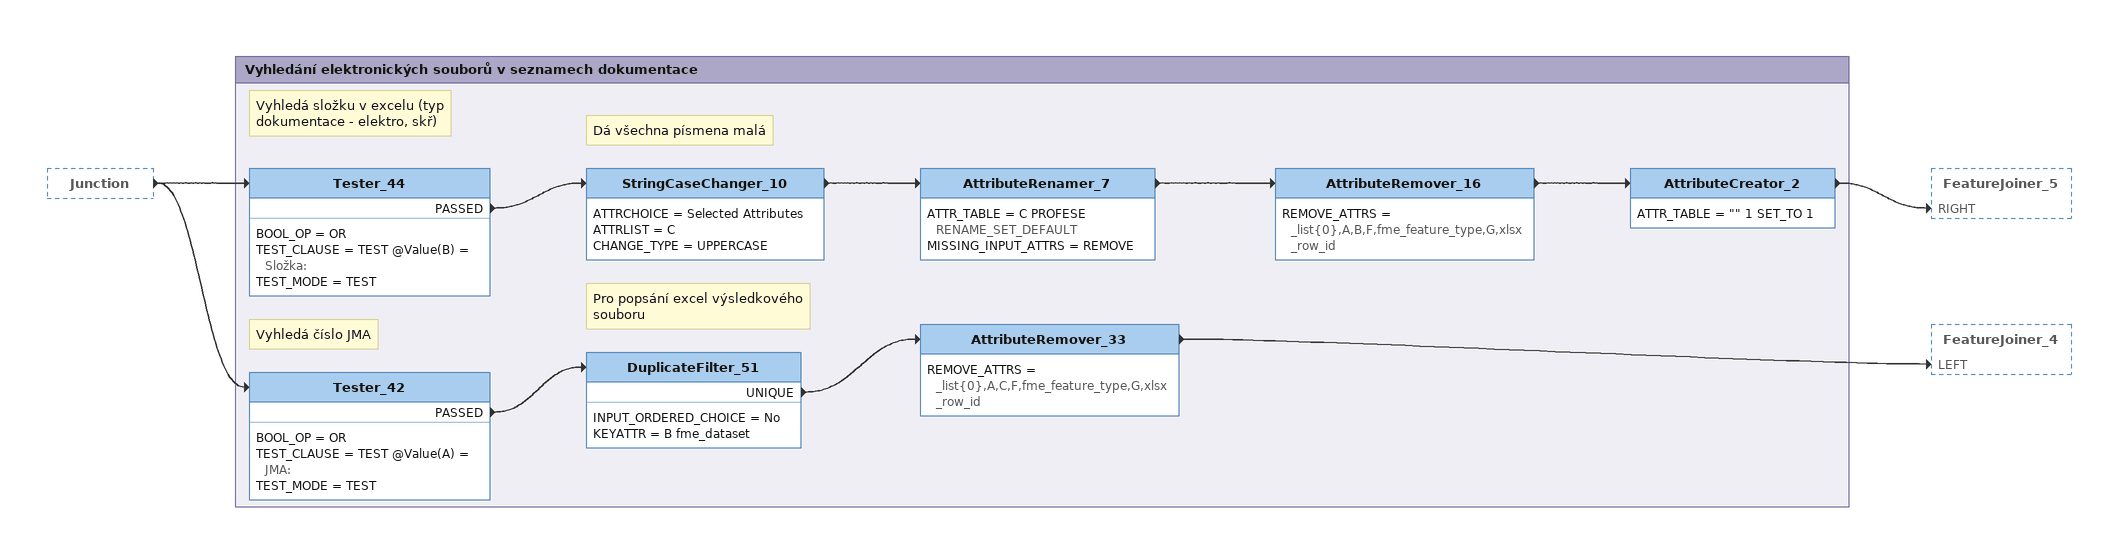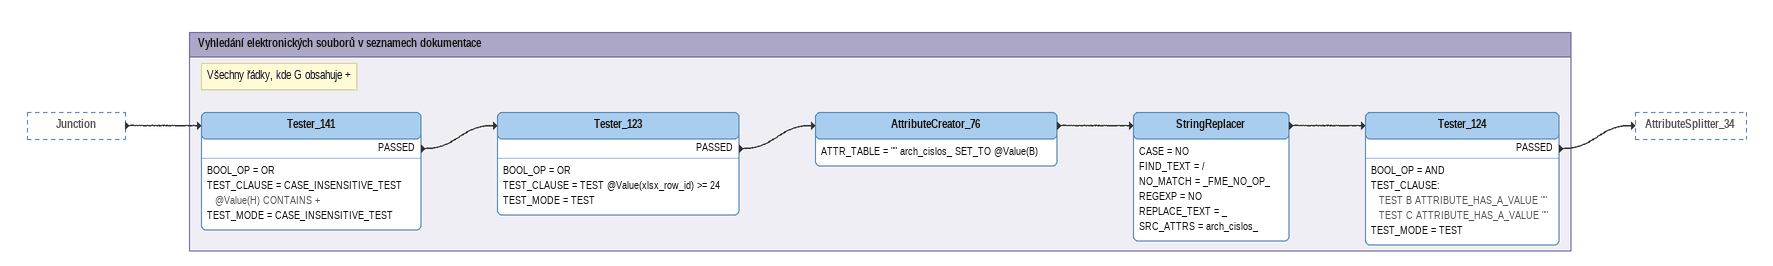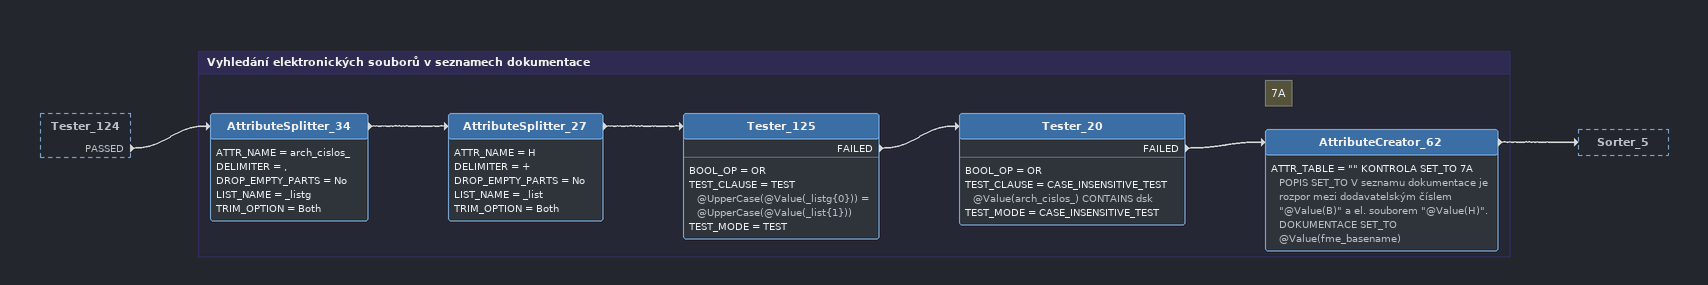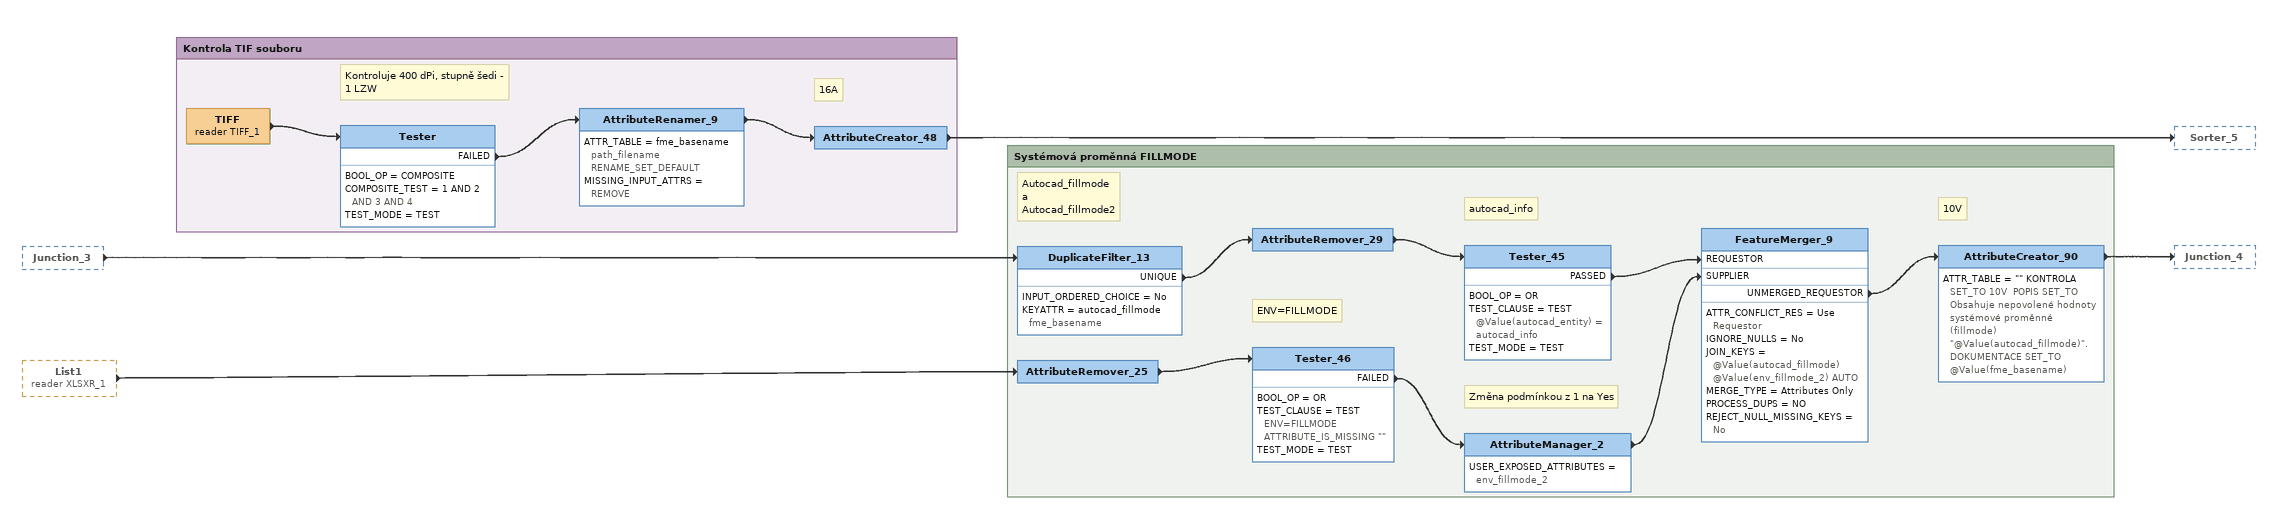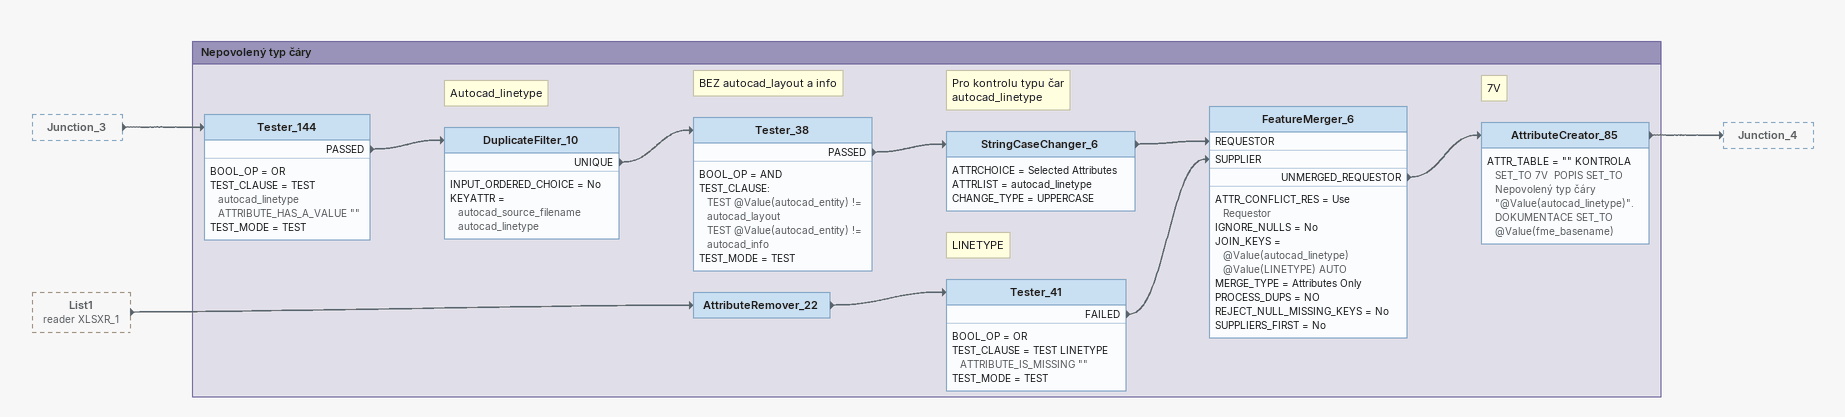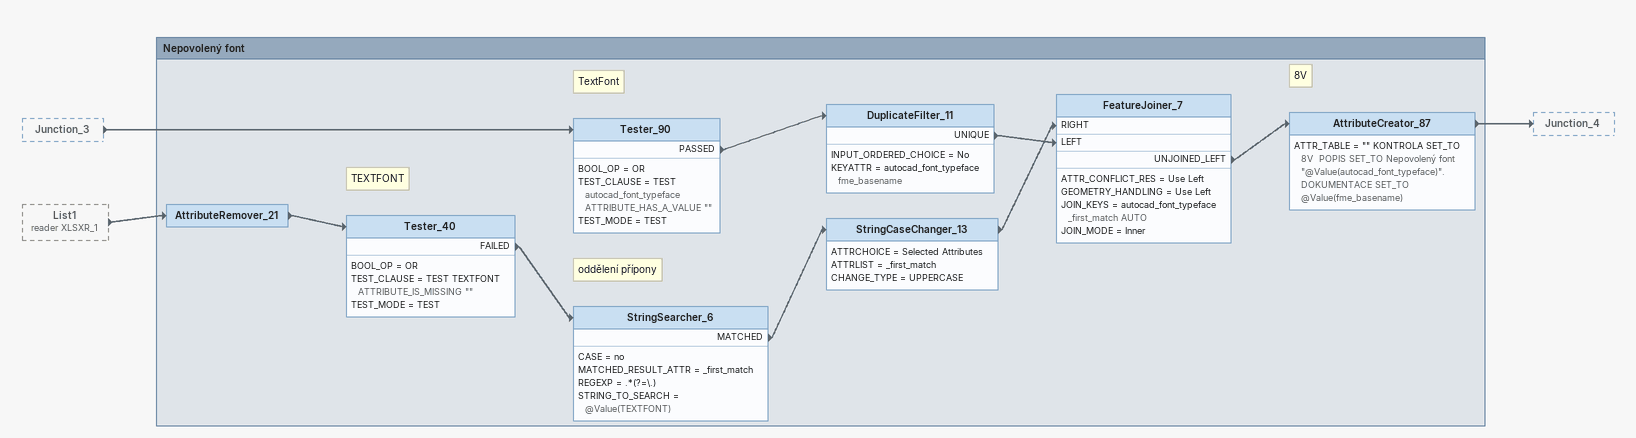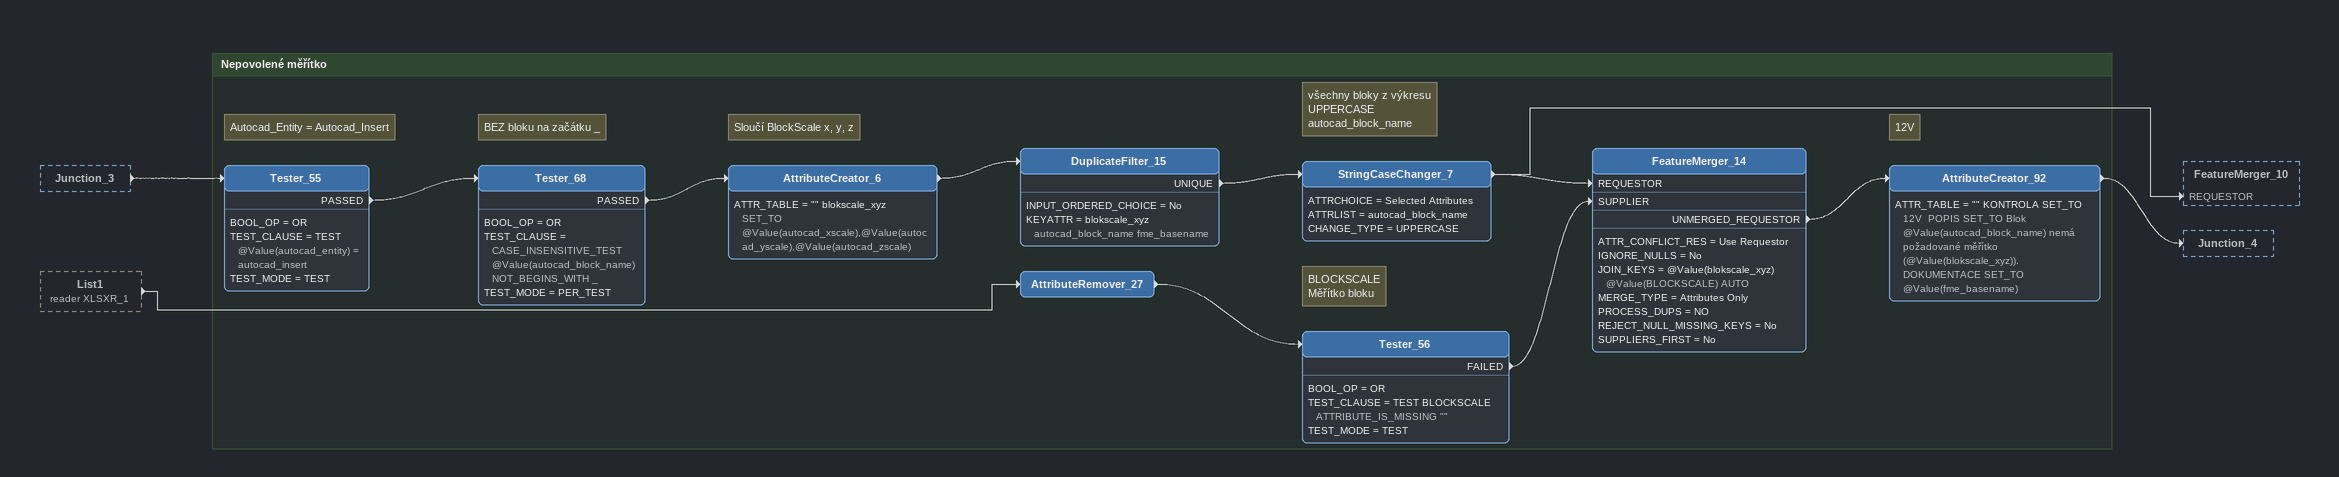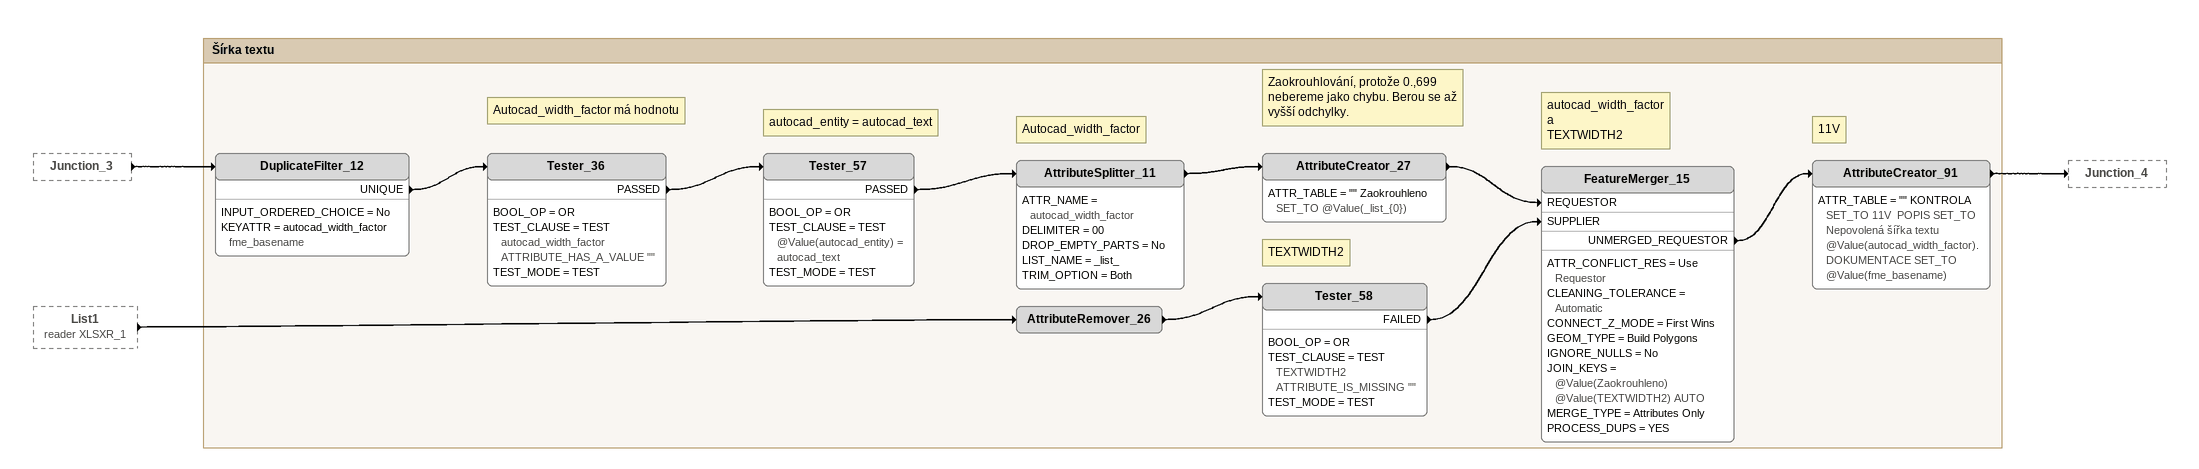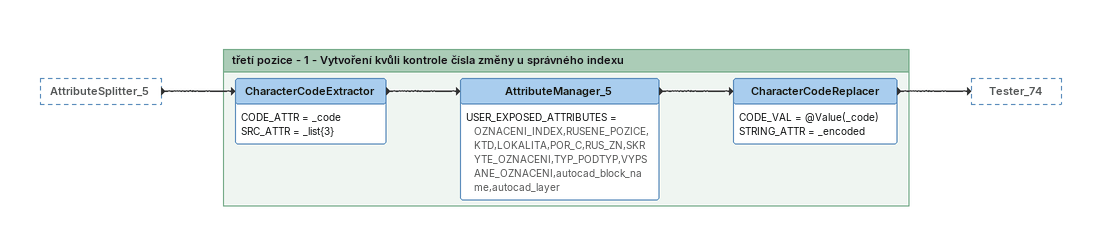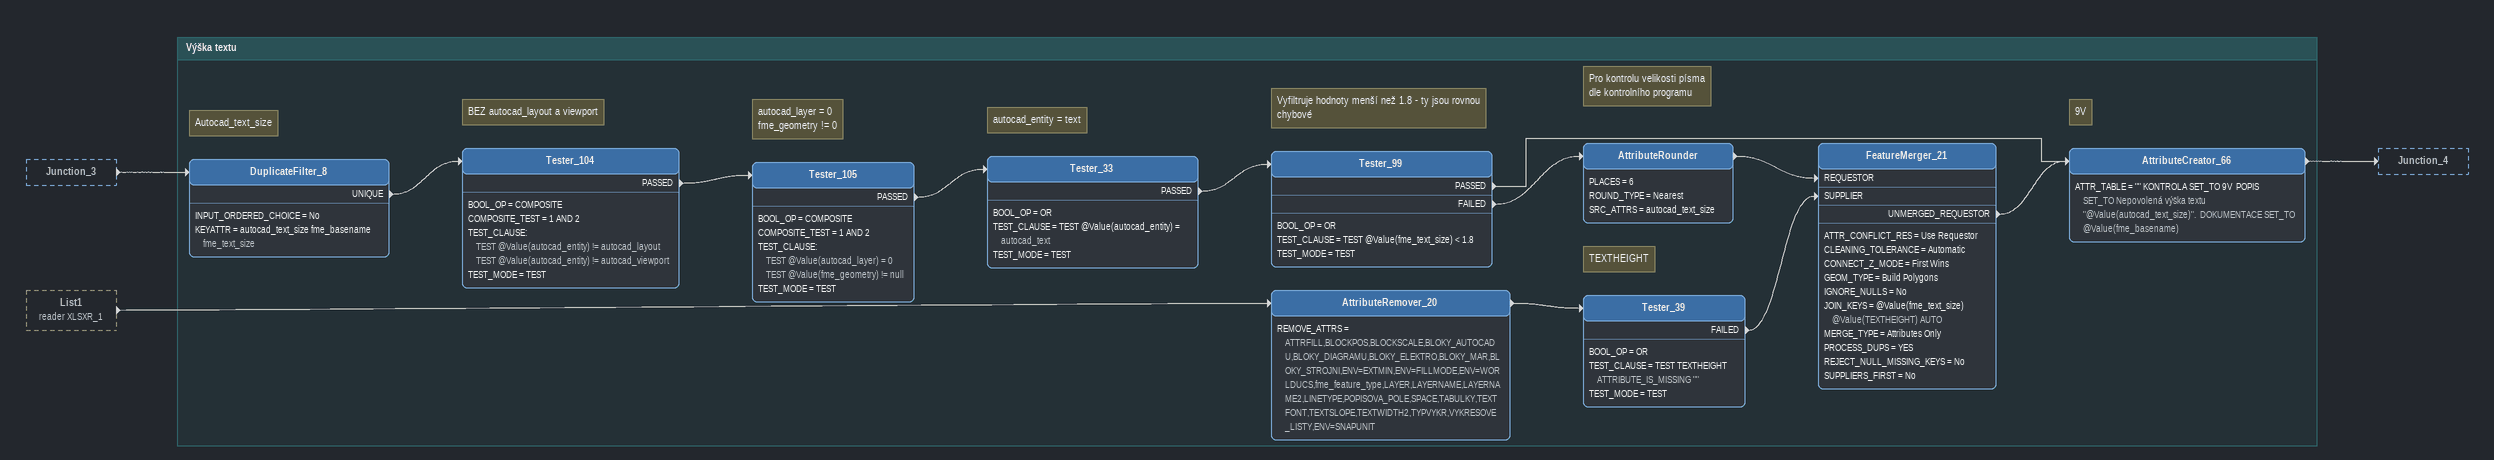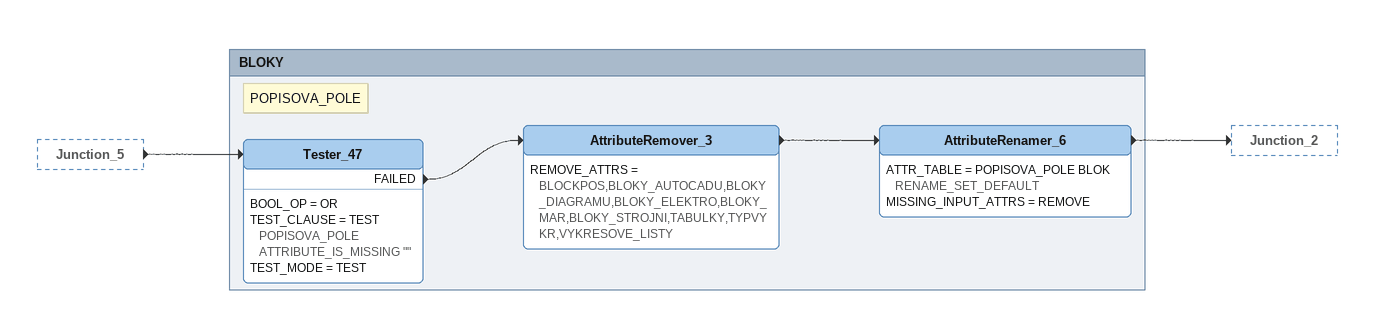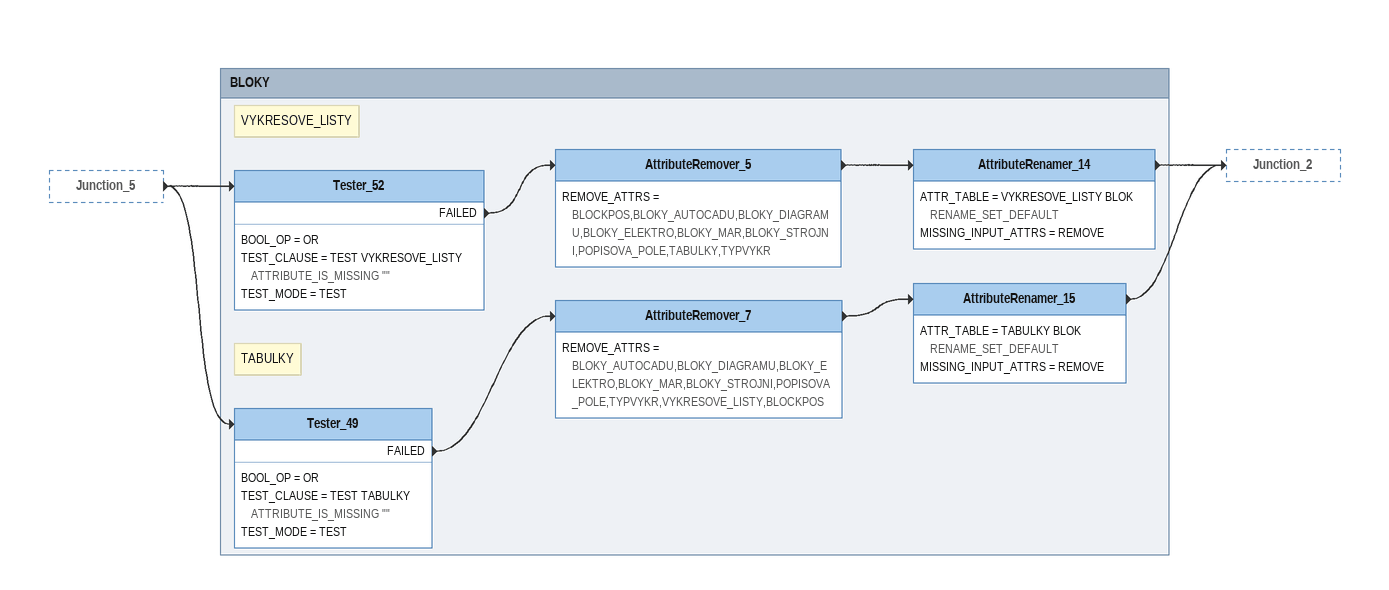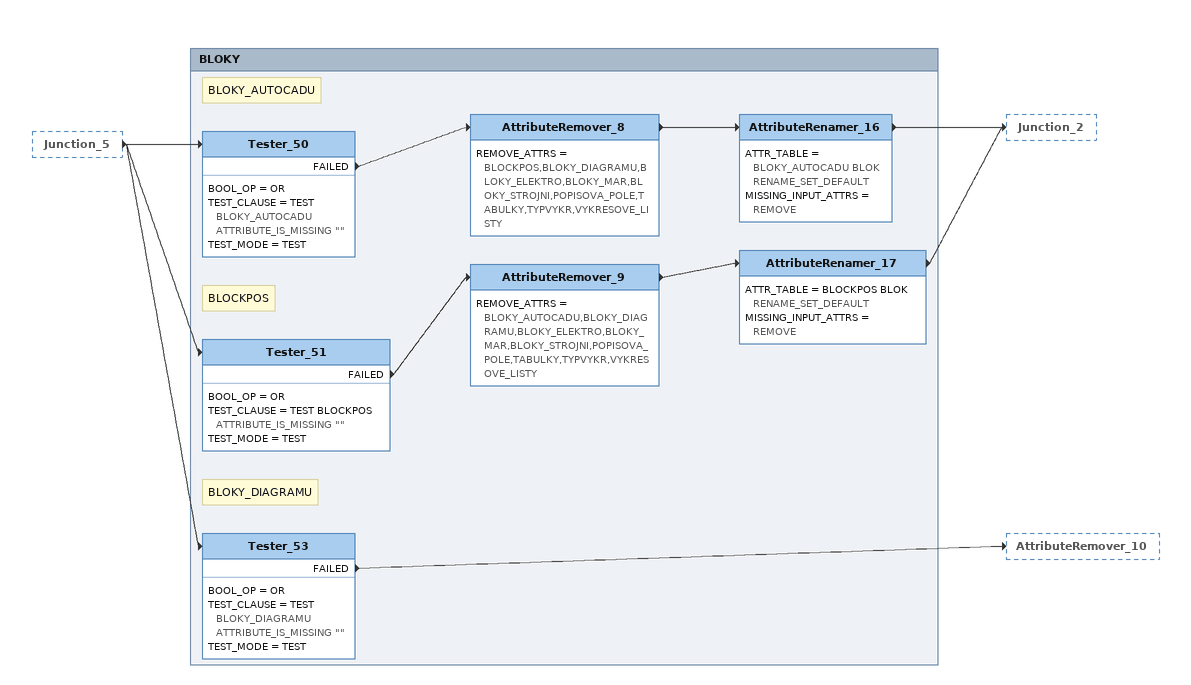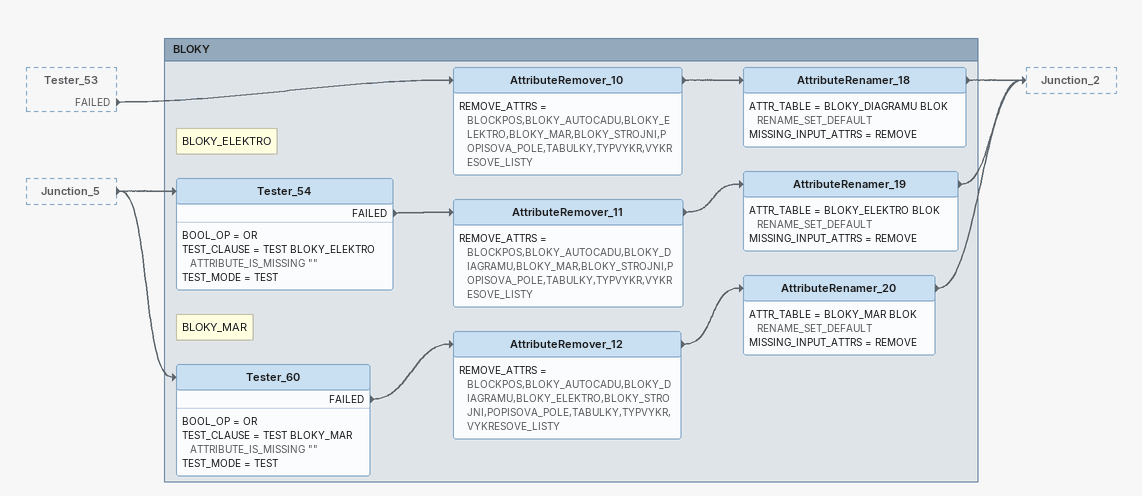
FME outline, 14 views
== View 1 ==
Junction [outside]
    -> Tester_42
    -> Tester_44

Bookmark: Vyhledání elektronických souborů v seznamech dokumentace
Note: Vyhledá složku v excelu (typ dokumentace - elektro, skř)
Tester_44
    BOOL_OP = OR
    TEST_CLAUSE = TEST @Value(B) = Složka:
    TEST_MODE = TEST
    PASSED -> StringCaseChanger_10
Note: Dá všechna písmena malá
StringCaseChanger_10
    ATTRCHOICE = Selected Attributes
    ATTRLIST = C
    CHANGE_TYPE = UPPERCASE
    -> AttributeRenamer_7
AttributeRenamer_7
    ATTR_TABLE = C PROFESE RENAME_SET_DEFAULT
    MISSING_INPUT_ATTRS = REMOVE
    -> AttributeRemover_16
AttributeRemover_16
    REMOVE_ATTRS = _list{0},A,B,F,fme_feature_type,G,xlsx_row_id
    -> AttributeCreator_2
AttributeCreator_2
    ATTR_TABLE = "" 1 SET_TO 1
    -> FeatureJoiner_5 [RIGHT]
Note: Vyhledá číslo JMA
Tester_42
    BOOL_OP = OR
    TEST_CLAUSE = TEST @Value(A) = JMA:
    TEST_MODE = TEST
    PASSED -> DuplicateFilter_51
Note: Pro popsání excel výsledkového souboru
DuplicateFilter_51
    INPUT_ORDERED_CHOICE = No
    KEYATTR = B fme_dataset
    UNIQUE -> AttributeRemover_33
AttributeRemover_33
    REMOVE_ATTRS = _list{0},A,C,F,fme_feature_type,G,xlsx_row_id
    -> FeatureJoiner_4 [LEFT]

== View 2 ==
Junction [outside]
    -> Tester_141

Bookmark: Vyhledání elektronických souborů v seznamech dokumentace
Note: Všechny řádky, kde G obsahuje +
Tester_141
    BOOL_OP = OR
    TEST_CLAUSE = CASE_INSENSITIVE_TEST @Value(H) CONTAINS +
    TEST_MODE = CASE_INSENSITIVE_TEST
    PASSED -> Tester_123
Tester_123
    BOOL_OP = OR
    TEST_CLAUSE = TEST @Value(xlsx_row_id) >= 24
    TEST_MODE = TEST
    PASSED -> AttributeCreator_76
AttributeCreator_76
    ATTR_TABLE = "" arch_cislos_ SET_TO @Value(B)
    -> StringReplacer
StringReplacer
    CASE = NO
    FIND_TEXT = /
    NO_MATCH = _FME_NO_OP_
    REGEXP = NO
    REPLACE_TEXT = _
    SRC_ATTRS = arch_cislos_
    -> Tester_124
Tester_124
    BOOL_OP = AND
    TEST_CLAUSE:
      TEST B ATTRIBUTE_HAS_A_VALUE ""
      TEST C ATTRIBUTE_HAS_A_VALUE ""
    TEST_MODE = TEST
    PASSED -> AttributeSplitter_34

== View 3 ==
Tester_124 [outside]
    PASSED -> AttributeSplitter_34

Bookmark: Vyhledání elektronických souborů v seznamech dokumentace
AttributeSplitter_34
    ATTR_NAME = arch_cislos_
    DELIMITER = ,
    DROP_EMPTY_PARTS = No
    LIST_NAME = _listg
    TRIM_OPTION = Both
    -> AttributeSplitter_27
AttributeSplitter_27
    ATTR_NAME = H
    DELIMITER = +
    DROP_EMPTY_PARTS = No
    LIST_NAME = _list
    TRIM_OPTION = Both
    -> Tester_125
Tester_125
    BOOL_OP = OR
    TEST_CLAUSE = TEST @UpperCase(@Value(_listg{0})) = @UpperCase(@Value(_list{1}))
    TEST_MODE = TEST
    FAILED -> Tester_20
Tester_20
    BOOL_OP = OR
    TEST_CLAUSE = CASE_INSENSITIVE_TEST @Value(arch_cislos_) CONTAINS dsk
    TEST_MODE = CASE_INSENSITIVE_TEST
    FAILED -> AttributeCreator_62
Note: 7A
AttributeCreator_62
    ATTR_TABLE = "" KONTROLA SET_TO 7A  POPIS SET_TO V seznamu dokumentace je rozpor mezi dodavatelským číslem "@Value(B)" a el. souborem "@Value(H)".  DOKUMENTACE SET_TO @Value(fme_basename)
    -> Sorter_5

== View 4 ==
Junction_3 [outside]
    -> DuplicateFilter_13
List1 (reader XLSXR_1) [outside]
    -> AttributeRemover_25

Bookmark: Kontrola TIF souboru
TIFF (reader TIFF_1)
    -> Tester
Note: Kontroluje 400 dPi, stupně šedi - 1 LZW
Tester
    BOOL_OP = COMPOSITE
    COMPOSITE_TEST = 1 AND 2 AND 3 AND 4
    TEST_MODE = TEST
    FAILED -> AttributeRenamer_9
AttributeRenamer_9
    ATTR_TABLE = fme_basename path_filename RENAME_SET_DEFAULT
    MISSING_INPUT_ATTRS = REMOVE
    -> AttributeCreator_48
Note: 16A
AttributeCreator_48
    -> Sorter_5

Bookmark: Systémová proměnná FILLMODE
AttributeRemover_25
    -> Tester_46
Note: ENV=FILLMODE
Tester_46
    BOOL_OP = OR
    TEST_CLAUSE = TEST ENV=FILLMODE ATTRIBUTE_IS_MISSING ""
    TEST_MODE = TEST
    FAILED -> AttributeManager_2
Note: Změna podmínkou z 1 na Yes
AttributeManager_2
    USER_EXPOSED_ATTRIBUTES = env_fillmode_2
    -> FeatureMerger_9 [SUPPLIER]
Note: Autocad_fillmode / a / Autocad_fillmode2
DuplicateFilter_13
    INPUT_ORDERED_CHOICE = No
    KEYATTR = autocad_fillmode fme_basename
    UNIQUE -> AttributeRemover_29
AttributeRemover_29
    -> Tester_45
Note: autocad_info
Tester_45
    BOOL_OP = OR
    TEST_CLAUSE = TEST @Value(autocad_entity) = autocad_info
    TEST_MODE = TEST
    PASSED -> FeatureMerger_9 [REQUESTOR]
FeatureMerger_9
    ATTR_CONFLICT_RES = Use Requestor
    IGNORE_NULLS = No
    JOIN_KEYS = @Value(autocad_fillmode) @Value(env_fillmode_2) AUTO
    MERGE_TYPE = Attributes Only
    PROCESS_DUPS = NO
    REJECT_NULL_MISSING_KEYS = No
    UNMERGED_REQUESTOR -> AttributeCreator_90
Note: 10V
AttributeCreator_90
    ATTR_TABLE = "" KONTROLA SET_TO 10V  POPIS SET_TO Obsahuje nepovolené hodnoty systémové proměnné (fillmode) "@Value(autocad_fillmode)".  DOKUMENTACE SET_TO @Value(fme_basename)
    -> Junction_4

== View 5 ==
Junction_3 [outside]
    -> Tester_144
List1 (reader XLSXR_1) [outside]
    -> AttributeRemover_22

Bookmark: Nepovolený typ čáry
AttributeRemover_22
    -> Tester_41
Note: LINETYPE
Tester_41
    BOOL_OP = OR
    TEST_CLAUSE = TEST LINETYPE ATTRIBUTE_IS_MISSING ""
    TEST_MODE = TEST
    FAILED -> FeatureMerger_6 [SUPPLIER]
Tester_144
    BOOL_OP = OR
    TEST_CLAUSE = TEST autocad_linetype ATTRIBUTE_HAS_A_VALUE ""
    TEST_MODE = TEST
    PASSED -> DuplicateFilter_10
Note: Autocad_linetype
DuplicateFilter_10
    INPUT_ORDERED_CHOICE = No
    KEYATTR = autocad_source_filename autocad_linetype
    UNIQUE -> Tester_38
Note: BEZ autocad_layout a info
Tester_38
    BOOL_OP = AND
    TEST_CLAUSE:
      TEST @Value(autocad_entity) != autocad_layout
      TEST @Value(autocad_entity) != autocad_info
    TEST_MODE = TEST
    PASSED -> StringCaseChanger_6
Note: Pro kontrolu typu čar / autocad_linetype
StringCaseChanger_6
    ATTRCHOICE = Selected Attributes
    ATTRLIST = autocad_linetype
    CHANGE_TYPE = UPPERCASE
    -> FeatureMerger_6 [REQUESTOR]
FeatureMerger_6
    ATTR_CONFLICT_RES = Use Requestor
    IGNORE_NULLS = No
    JOIN_KEYS = @Value(autocad_linetype) @Value(LINETYPE) AUTO
    MERGE_TYPE = Attributes Only
    PROCESS_DUPS = NO
    REJECT_NULL_MISSING_KEYS = No
    SUPPLIERS_FIRST = No
    UNMERGED_REQUESTOR -> AttributeCreator_85
Note: 7V
AttributeCreator_85
    ATTR_TABLE = "" KONTROLA SET_TO 7V  POPIS SET_TO Nepovolený typ čáry "@Value(autocad_linetype)".  DOKUMENTACE SET_TO @Value(fme_basename)
    -> Junction_4

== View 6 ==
Junction_3 [outside]
    -> Tester_90
List1 (reader XLSXR_1) [outside]
    -> AttributeRemover_21

Bookmark: Nepovolený font
AttributeRemover_21
    -> Tester_40
Note: TEXTFONT
Tester_40
    BOOL_OP = OR
    TEST_CLAUSE = TEST TEXTFONT ATTRIBUTE_IS_MISSING ""
    TEST_MODE = TEST
    FAILED -> StringSearcher_6
Note: oddělení přípony
StringSearcher_6
    CASE = no
    MATCHED_RESULT_ATTR = _first_match
    REGEXP = .*(?=\.)
    STRING_TO_SEARCH = @Value(TEXTFONT)
    MATCHED -> StringCaseChanger_13
StringCaseChanger_13
    ATTRCHOICE = Selected Attributes
    ATTRLIST = _first_match
    CHANGE_TYPE = UPPERCASE
    -> FeatureJoiner_7 [RIGHT]
Note: TextFont
Tester_90
    BOOL_OP = OR
    TEST_CLAUSE = TEST autocad_font_typeface ATTRIBUTE_HAS_A_VALUE ""
    TEST_MODE = TEST
    PASSED -> DuplicateFilter_11
DuplicateFilter_11
    INPUT_ORDERED_CHOICE = No
    KEYATTR = autocad_font_typeface fme_basename
    UNIQUE -> FeatureJoiner_7 [LEFT]
FeatureJoiner_7
    ATTR_CONFLICT_RES = Use Left
    GEOMETRY_HANDLING = Use Left
    JOIN_KEYS = autocad_font_typeface _first_match AUTO
    JOIN_MODE = Inner
    UNJOINED_LEFT -> AttributeCreator_87
Note: 8V
AttributeCreator_87
    ATTR_TABLE = "" KONTROLA SET_TO 8V  POPIS SET_TO Nepovolený font "@Value(autocad_font_typeface)".  DOKUMENTACE SET_TO @Value(fme_basename)
    -> Junction_4

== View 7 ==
Junction_3 [outside]
    -> Tester_55
List1 (reader XLSXR_1) [outside]
    -> AttributeRemover_27

Bookmark: Nepovolené měřítko
AttributeRemover_27
    -> Tester_56
Note: BLOCKSCALE / Měřítko bloku
Tester_56
    BOOL_OP = OR
    TEST_CLAUSE = TEST BLOCKSCALE ATTRIBUTE_IS_MISSING ""
    TEST_MODE = TEST
    FAILED -> FeatureMerger_14 [SUPPLIER]
Note: Autocad_Entity = Autocad_Insert
Tester_55
    BOOL_OP = OR
    TEST_CLAUSE = TEST @Value(autocad_entity) = autocad_insert
    TEST_MODE = TEST
    PASSED -> Tester_68
Note: BEZ bloku na začátku _
Tester_68
    BOOL_OP = OR
    TEST_CLAUSE = CASE_INSENSITIVE_TEST @Value(autocad_block_name) NOT_BEGINS_WITH _
    TEST_MODE = PER_TEST
    PASSED -> AttributeCreator_6
Note: Sloučí BlockScale x, y, z
AttributeCreator_6
    ATTR_TABLE = "" blokscale_xyz SET_TO @Value(autocad_xscale),@Value(autocad_yscale),@Value(autocad_zscale)
    -> DuplicateFilter_15
DuplicateFilter_15
    INPUT_ORDERED_CHOICE = No
    KEYATTR = blokscale_xyz autocad_block_name fme_basename
    UNIQUE -> StringCaseChanger_7
Note: všechny bloky z výkresu / UPPERCASE / autocad_block_name
StringCaseChanger_7
    ATTRCHOICE = Selected Attributes
    ATTRLIST = autocad_block_name
    CHANGE_TYPE = UPPERCASE
    -> FeatureMerger_10 [REQUESTOR]
    -> FeatureMerger_14 [REQUESTOR]
FeatureMerger_14
    ATTR_CONFLICT_RES = Use Requestor
    IGNORE_NULLS = No
    JOIN_KEYS = @Value(blokscale_xyz) @Value(BLOCKSCALE) AUTO
    MERGE_TYPE = Attributes Only
    PROCESS_DUPS = NO
    REJECT_NULL_MISSING_KEYS = No
    SUPPLIERS_FIRST = No
    UNMERGED_REQUESTOR -> AttributeCreator_92
Note: 12V
AttributeCreator_92
    ATTR_TABLE = "" KONTROLA SET_TO 12V  POPIS SET_TO Blok @Value(autocad_block_name) nemá požadované měřítko (@Value(blokscale_xyz)).  DOKUMENTACE SET_TO @Value(fme_basename)
    -> Junction_4

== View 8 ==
Junction_3 [outside]
    -> DuplicateFilter_12
List1 (reader XLSXR_1) [outside]
    -> AttributeRemover_26

Bookmark: Šírka textu
AttributeRemover_26
    -> Tester_58
Note: TEXTWIDTH2
Tester_58
    BOOL_OP = OR
    TEST_CLAUSE = TEST TEXTWIDTH2 ATTRIBUTE_IS_MISSING ""
    TEST_MODE = TEST
    FAILED -> FeatureMerger_15 [SUPPLIER]
DuplicateFilter_12
    INPUT_ORDERED_CHOICE = No
    KEYATTR = autocad_width_factor fme_basename
    UNIQUE -> Tester_36
Note: Autocad_width_factor má hodnotu
Tester_36
    BOOL_OP = OR
    TEST_CLAUSE = TEST autocad_width_factor ATTRIBUTE_HAS_A_VALUE ""
    TEST_MODE = TEST
    PASSED -> Tester_57
Note: autocad_entity = autocad_text
Tester_57
    BOOL_OP = OR
    TEST_CLAUSE = TEST @Value(autocad_entity) = autocad_text
    TEST_MODE = TEST
    PASSED -> AttributeSplitter_11
Note: Autocad_width_factor
AttributeSplitter_11
    ATTR_NAME = autocad_width_factor
    DELIMITER = 00
    DROP_EMPTY_PARTS = No
    LIST_NAME = _list_
    TRIM_OPTION = Both
    -> AttributeCreator_27
Note: Zaokrouhlování, protože 0.,699 nebereme jako chybu. Berou se až vyšší odchylky.
AttributeCreator_27
    ATTR_TABLE = "" Zaokrouhleno SET_TO @Value(_list_{0})
    -> FeatureMerger_15 [REQUESTOR]
Note: autocad_width_factor / a / TEXTWIDTH2
FeatureMerger_15
    ATTR_CONFLICT_RES = Use Requestor
    CLEANING_TOLERANCE = Automatic
    CONNECT_Z_MODE = First Wins
    GEOM_TYPE = Build Polygons
    IGNORE_NULLS = No
    JOIN_KEYS = @Value(Zaokrouhleno) @Value(TEXTWIDTH2) AUTO
    MERGE_TYPE = Attributes Only
    PROCESS_DUPS = YES
    UNMERGED_REQUESTOR -> AttributeCreator_91
Note: 11V
AttributeCreator_91
    ATTR_TABLE = "" KONTROLA SET_TO 11V  POPIS SET_TO Nepovolená šířka textu @Value(autocad_width_factor).  DOKUMENTACE SET_TO @Value(fme_basename)
    -> Junction_4

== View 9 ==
AttributeSplitter_5 [outside]
    -> CharacterCodeExtractor

Bookmark: třetí pozice - 1 - Vytvoření kvůli kontrole čísla změny u správného indexu
CharacterCodeExtractor
    CODE_ATTR = _code
    SRC_ATTR = _list{3}
    -> AttributeManager_5
AttributeManager_5
    USER_EXPOSED_ATTRIBUTES = OZNACENI_INDEX,RUSENE_POZICE,KTD,LOKALITA,POR_C,RUS_ZN,SKRYTE_OZNACENI,TYP_PODTYP,VYPSANE_OZNACENI,autocad_block_name,autocad_layer
    -> CharacterCodeReplacer
CharacterCodeReplacer
    CODE_VAL = @Value(_code)
    STRING_ATTR = _encoded
    -> Tester_74

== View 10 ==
Junction_3 [outside]
    -> DuplicateFilter_8
List1 (reader XLSXR_1) [outside]
    -> AttributeRemover_20

Bookmark: Výška textu
AttributeRemover_20
    REMOVE_ATTRS = ATTRFILL,BLOCKPOS,BLOCKSCALE,BLOKY_AUTOCADU,BLOKY_DIAGRAMU,BLOKY_ELEKTRO,BLOKY_MAR,BLOKY_STROJNI,ENV=EXTMIN,ENV=FILLMODE,ENV=WORLDUCS,fme_feature_type,LAYER,LAYERNAME,LAYERNAME2,LINETYPE,POPISOVA_POLE,SPACE,TABULKY,TEXTFONT,TEXTSLOPE,TEXTWIDTH2,TYPVYKR,VYKRESOVE_LISTY,ENV=SNAPUNIT
    -> Tester_39
Note: TEXTHEIGHT
Tester_39
    BOOL_OP = OR
    TEST_CLAUSE = TEST TEXTHEIGHT ATTRIBUTE_IS_MISSING ""
    TEST_MODE = TEST
    FAILED -> FeatureMerger_21 [SUPPLIER]
Note: Autocad_text_size
DuplicateFilter_8
    INPUT_ORDERED_CHOICE = No
    KEYATTR = autocad_text_size fme_basename fme_text_size
    UNIQUE -> Tester_104
Note: BEZ autocad_layout a viewport
Tester_104
    BOOL_OP = COMPOSITE
    COMPOSITE_TEST = 1 AND 2
    TEST_CLAUSE:
      TEST @Value(autocad_entity) != autocad_layout
      TEST @Value(autocad_entity) != autocad_viewport
    TEST_MODE = TEST
    PASSED -> Tester_105
Note: autocad_layer = 0 / fme_geometry != 0
Tester_105
    BOOL_OP = COMPOSITE
    COMPOSITE_TEST = 1 AND 2
    TEST_CLAUSE:
      TEST @Value(autocad_layer) = 0
      TEST @Value(fme_geometry) != null
    TEST_MODE = TEST
    PASSED -> Tester_33
Note: autocad_entity = text
Tester_33
    BOOL_OP = OR
    TEST_CLAUSE = TEST @Value(autocad_entity) = autocad_text
    TEST_MODE = TEST
    PASSED -> Tester_99
Note: Vyfiltruje hodnoty menší než 1.8 - ty jsou rovnou chybové
Tester_99
    BOOL_OP = OR
    TEST_CLAUSE = TEST @Value(fme_text_size) < 1.8
    TEST_MODE = TEST
    PASSED -> AttributeCreator_66
    FAILED -> AttributeRounder
Note: Pro kontrolu velikosti písma / dle kontrolního programu
AttributeRounder
    PLACES = 6
    ROUND_TYPE = Nearest
    SRC_ATTRS = autocad_text_size
    -> FeatureMerger_21 [REQUESTOR]
FeatureMerger_21
    ATTR_CONFLICT_RES = Use Requestor
    CLEANING_TOLERANCE = Automatic
    CONNECT_Z_MODE = First Wins
    GEOM_TYPE = Build Polygons
    IGNORE_NULLS = No
    JOIN_KEYS = @Value(fme_text_size) @Value(TEXTHEIGHT) AUTO
    MERGE_TYPE = Attributes Only
    PROCESS_DUPS = YES
    REJECT_NULL_MISSING_KEYS = No
    SUPPLIERS_FIRST = No
    UNMERGED_REQUESTOR -> AttributeCreator_66
Note: 9V
AttributeCreator_66
    ATTR_TABLE = "" KONTROLA SET_TO 9V  POPIS SET_TO Nepovolená výška textu "@Value(autocad_text_size)".  DOKUMENTACE SET_TO @Value(fme_basename)
    -> Junction_4

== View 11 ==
Junction_5 [outside]
    -> Tester_47

Bookmark: BLOKY
Note: POPISOVA_POLE
Tester_47
    BOOL_OP = OR
    TEST_CLAUSE = TEST POPISOVA_POLE ATTRIBUTE_IS_MISSING ""
    TEST_MODE = TEST
    FAILED -> AttributeRemover_3
AttributeRemover_3
    REMOVE_ATTRS = BLOCKPOS,BLOKY_AUTOCADU,BLOKY_DIAGRAMU,BLOKY_ELEKTRO,BLOKY_MAR,BLOKY_STROJNI,TABULKY,TYPVYKR,VYKRESOVE_LISTY
    -> AttributeRenamer_6
AttributeRenamer_6
    ATTR_TABLE = POPISOVA_POLE BLOK RENAME_SET_DEFAULT
    MISSING_INPUT_ATTRS = REMOVE
    -> Junction_2

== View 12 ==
Junction_5 [outside]
    -> Tester_52
    -> Tester_49

Bookmark: BLOKY
Note: VYKRESOVE_LISTY
Tester_52
    BOOL_OP = OR
    TEST_CLAUSE = TEST VYKRESOVE_LISTY ATTRIBUTE_IS_MISSING ""
    TEST_MODE = TEST
    FAILED -> AttributeRemover_5
AttributeRemover_5
    REMOVE_ATTRS = BLOCKPOS,BLOKY_AUTOCADU,BLOKY_DIAGRAMU,BLOKY_ELEKTRO,BLOKY_MAR,BLOKY_STROJNI,POPISOVA_POLE,TABULKY,TYPVYKR
    -> AttributeRenamer_14
AttributeRenamer_14
    ATTR_TABLE = VYKRESOVE_LISTY BLOK RENAME_SET_DEFAULT
    MISSING_INPUT_ATTRS = REMOVE
    -> Junction_2
Note: TABULKY
Tester_49
    BOOL_OP = OR
    TEST_CLAUSE = TEST TABULKY ATTRIBUTE_IS_MISSING ""
    TEST_MODE = TEST
    FAILED -> AttributeRemover_7
AttributeRemover_7
    REMOVE_ATTRS = BLOKY_AUTOCADU,BLOKY_DIAGRAMU,BLOKY_ELEKTRO,BLOKY_MAR,BLOKY_STROJNI,POPISOVA_POLE,TYPVYKR,VYKRESOVE_LISTY,BLOCKPOS
    -> AttributeRenamer_15
AttributeRenamer_15
    ATTR_TABLE = TABULKY BLOK RENAME_SET_DEFAULT
    MISSING_INPUT_ATTRS = REMOVE
    -> Junction_2

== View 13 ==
Junction_5 [outside]
    -> Tester_50
    -> Tester_53
    -> Tester_51

Bookmark: BLOKY
Note: BLOKY_AUTOCADU
Tester_50
    BOOL_OP = OR
    TEST_CLAUSE = TEST BLOKY_AUTOCADU ATTRIBUTE_IS_MISSING ""
    TEST_MODE = TEST
    FAILED -> AttributeRemover_8
AttributeRemover_8
    REMOVE_ATTRS = BLOCKPOS,BLOKY_DIAGRAMU,BLOKY_ELEKTRO,BLOKY_MAR,BLOKY_STROJNI,POPISOVA_POLE,TABULKY,TYPVYKR,VYKRESOVE_LISTY
    -> AttributeRenamer_16
AttributeRenamer_16
    ATTR_TABLE = BLOKY_AUTOCADU BLOK RENAME_SET_DEFAULT
    MISSING_INPUT_ATTRS = REMOVE
    -> Junction_2
Note: BLOCKPOS
Tester_51
    BOOL_OP = OR
    TEST_CLAUSE = TEST BLOCKPOS ATTRIBUTE_IS_MISSING ""
    TEST_MODE = TEST
    FAILED -> AttributeRemover_9
AttributeRemover_9
    REMOVE_ATTRS = BLOKY_AUTOCADU,BLOKY_DIAGRAMU,BLOKY_ELEKTRO,BLOKY_MAR,BLOKY_STROJNI,POPISOVA_POLE,TABULKY,TYPVYKR,VYKRESOVE_LISTY
    -> AttributeRenamer_17
AttributeRenamer_17
    ATTR_TABLE = BLOCKPOS BLOK RENAME_SET_DEFAULT
    MISSING_INPUT_ATTRS = REMOVE
    -> Junction_2
Note: BLOKY_DIAGRAMU
Tester_53
    BOOL_OP = OR
    TEST_CLAUSE = TEST BLOKY_DIAGRAMU ATTRIBUTE_IS_MISSING ""
    TEST_MODE = TEST
    FAILED -> AttributeRemover_10

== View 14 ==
Tester_53 [outside]
    FAILED -> AttributeRemover_10
Junction_5 [outside]
    -> Tester_60
    -> Tester_54

Bookmark: BLOKY
AttributeRemover_10
    REMOVE_ATTRS = BLOCKPOS,BLOKY_AUTOCADU,BLOKY_ELEKTRO,BLOKY_MAR,BLOKY_STROJNI,POPISOVA_POLE,TABULKY,TYPVYKR,VYKRESOVE_LISTY
    -> AttributeRenamer_18
AttributeRenamer_18
    ATTR_TABLE = BLOKY_DIAGRAMU BLOK RENAME_SET_DEFAULT
    MISSING_INPUT_ATTRS = REMOVE
    -> Junction_2
Note: BLOKY_ELEKTRO
Tester_54
    BOOL_OP = OR
    TEST_CLAUSE = TEST BLOKY_ELEKTRO ATTRIBUTE_IS_MISSING ""
    TEST_MODE = TEST
    FAILED -> AttributeRemover_11
AttributeRemover_11
    REMOVE_ATTRS = BLOCKPOS,BLOKY_AUTOCADU,BLOKY_DIAGRAMU,BLOKY_MAR,BLOKY_STROJNI,POPISOVA_POLE,TABULKY,TYPVYKR,VYKRESOVE_LISTY
    -> AttributeRenamer_19
AttributeRenamer_19
    ATTR_TABLE = BLOKY_ELEKTRO BLOK RENAME_SET_DEFAULT
    MISSING_INPUT_ATTRS = REMOVE
    -> Junction_2
Note: BLOKY_MAR
Tester_60
    BOOL_OP = OR
    TEST_CLAUSE = TEST BLOKY_MAR ATTRIBUTE_IS_MISSING ""
    TEST_MODE = TEST
    FAILED -> AttributeRemover_12
AttributeRemover_12
    REMOVE_ATTRS = BLOCKPOS,BLOKY_AUTOCADU,BLOKY_DIAGRAMU,BLOKY_ELEKTRO,BLOKY_STROJNI,POPISOVA_POLE,TABULKY,TYPVYKR,VYKRESOVE_LISTY
    -> AttributeRenamer_20
AttributeRenamer_20
    ATTR_TABLE = BLOKY_MAR BLOK RENAME_SET_DEFAULT
    MISSING_INPUT_ATTRS = REMOVE
    -> Junction_2
